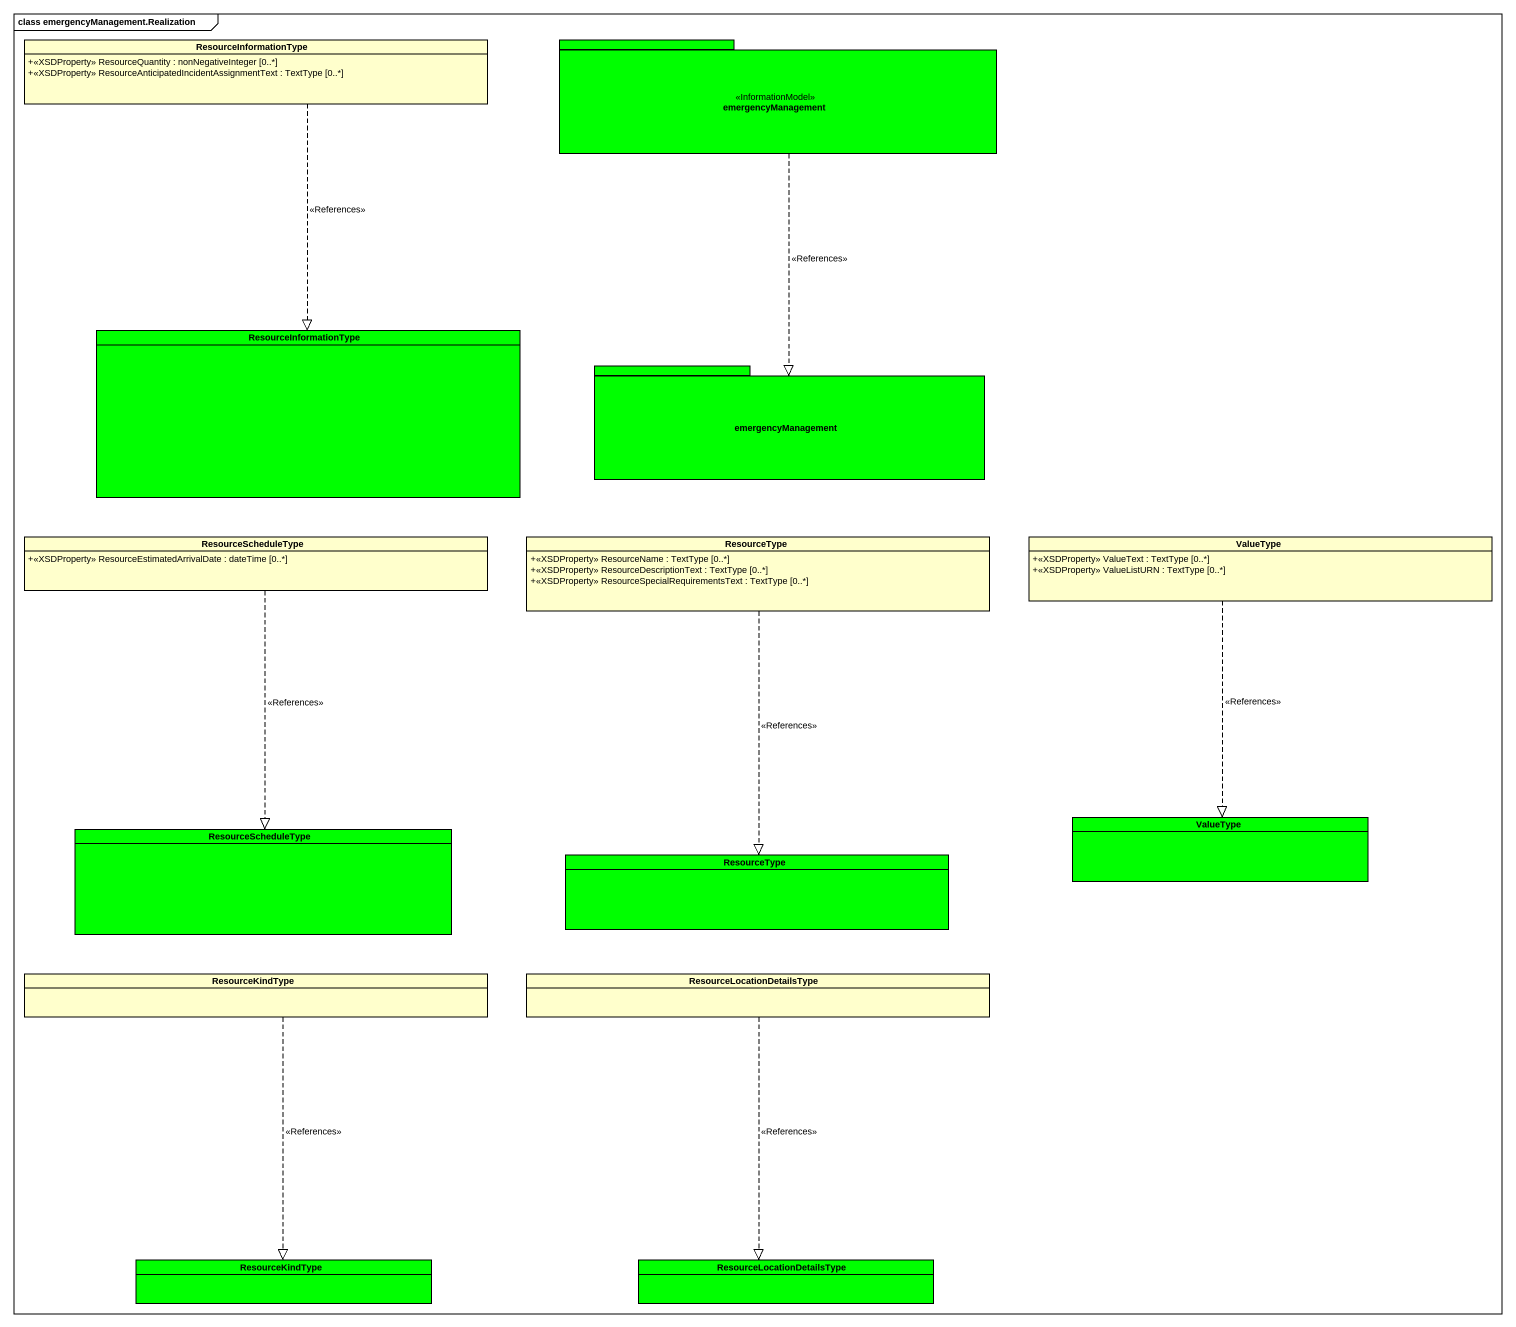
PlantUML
@startuml
mainframe class emergencyManagement.Realization
hide circle
hide empty members
skinparam classAttributeIconSize 0
class ResourceInformationType {
  +<<XSDProperty>> ResourceQuantity : nonNegativeInteger [0..*]
  +<<XSDProperty>> ResourceAnticipatedIncidentAssignmentText : TextType [0..*]
}
package emergencyManagement <<InformationModel>> #00FF00 {
}
class "ResourceInformationType" as ResourceInformationType_2 #00FF00
package "emergencyManagement" as emergencyManagement_2 #00FF00 {
}
class ResourceScheduleType {
  +<<XSDProperty>> ResourceEstimatedArrivalDate : dateTime [0..*]
}
class ResourceType {
  +<<XSDProperty>> ResourceName : TextType [0..*]
  +<<XSDProperty>> ResourceDescriptionText : TextType [0..*]
  +<<XSDProperty>> ResourceSpecialRequirementsText : TextType [0..*]
}
class ValueType {
  +<<XSDProperty>> ValueText : TextType [0..*]
  +<<XSDProperty>> ValueListURN : TextType [0..*]
}
class "ResourceScheduleType" as ResourceScheduleType_2 #00FF00
class "ValueType" as ValueType_2 #00FF00
class "ResourceType" as ResourceType_2 #00FF00
class ResourceKindType
class ResourceLocationDetailsType
class "ResourceKindType" as ResourceKindType_2 #00FF00
class "ResourceLocationDetailsType" as ResourceLocationDetailsType_2 #00FF00
ResourceInformationType ..|> ResourceInformationType_2 : <<References>>
emergencyManagement ..|> emergencyManagement_2 : <<References>>
ResourceScheduleType ..|> ResourceScheduleType_2 : <<References>>
ResourceType ..|> ResourceType_2 : <<References>>
ValueType ..|> ValueType_2 : <<References>>
ResourceKindType ..|> ResourceKindType_2 : <<References>>
ResourceLocationDetailsType ..|> ResourceLocationDetailsType_2 : <<References>>
@enduml
